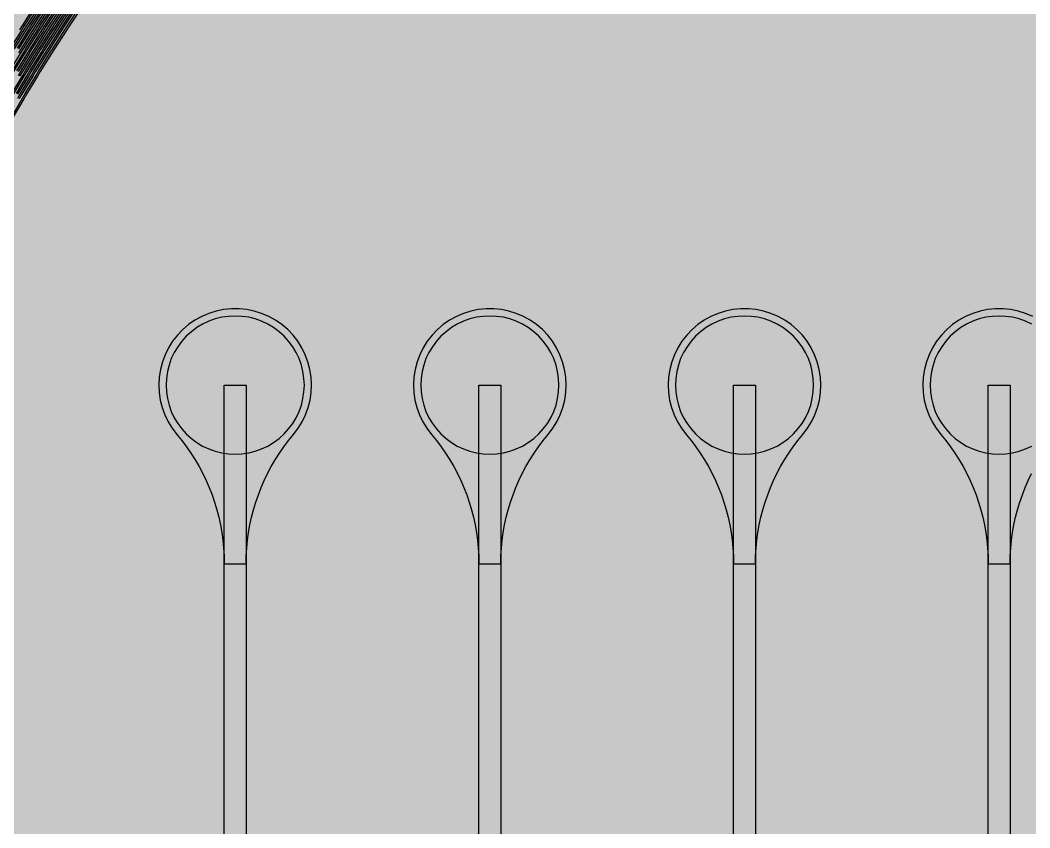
# Model space of a CAD drawing. Header units: metres. Extents: x -7220 to 10980, y -29667 to 1833.
# Drawn here: x 3447 to 4835, y -17651 to -16541 of the extents above; entities that cross this region are included whole.
import ezdxf

# ---------------------------------------------------------------- set-up
doc = ezdxf.new("R2010")
doc.units = ezdxf.units.M
for name, color, linetype in [('Metal1', 4, 'CONTINUOUS'), ('Polyimide', 7, 'CONTINUOUS'), ('Polyimide_Negative', 5, 'CONTINUOUS')]:
    doc.layers.add(name, color=color, linetype=linetype)

msp = doc.modelspace()

# ---------------------------------------------------------------- hatches: boundary and pattern name
at = {"layer": 'Polyimide'}
msp.add_hatch(color=7, dxfattribs=at).paths.add_polyline_path([(4099.4, -13861.6), (4142.6, -14152.8), (4214.2, -14438.4), (4313.4, -14715.5), (4439.2, -14981.7), (4590.6, -15234.2), (4766, -15470.7), (4963.7, -15688.8), (5181.8, -15886.5), (5418.3, -16061.9), (5670.8, -16213.3), (5936.9, -16339.1), (6214.1, -16438.3), (6499.7, -16509.9), (6790.9, -16553.1), (7085, -16567.5), (9980.4, -16567.5), (10058.8, -16571.4), (10136.4, -16582.9), (10212.6, -16601.9), (10286.5, -16628.4), (10357.5, -16662), (10424.8, -16702.3), (10487.9, -16749.1), (10546.1, -16801.8), (10598.8, -16860), (10645.6, -16923), (10685.9, -16990.4), (10719.5, -17061.4), (10745.9, -17135.3), (10765, -17211.4), (10776.5, -17289.1), (10780.4, -17367.5), (10780.4, -21957.3), (10741.6, -22012.9), (10706, -22070.6), (10673.6, -22130.1), (10644.5, -22191.4), (10618.9, -22254.2), (10596.8, -22318.2), (10578.3, -22383.5), (10563.4, -22449.6), (10552.2, -22516.5), (10544.7, -22583.8), (10541, -22651.5), (10541, -22719.3), (10544.7, -22787), (10552.2, -22854.4), (10563.4, -22921.2), (10578.3, -22987.4), (10596.8, -23052.6), (10618.9, -23116.7), (10644.5, -23179.5), (10673.6, -23240.7), (10706, -23300.3), (10741.6, -23357.9), (10780.4, -23413.5), (10780.4, -28667.5), (10776.5, -28745.9), (10765, -28823.6), (10745.9, -28899.7), (10719.5, -28973.6), (10685.9, -29044.6), (10645.6, -29112), (10598.8, -29175), (10546.1, -29233.2), (10487.9, -29285.9), (10424.8, -29332.7), (10357.5, -29373), (10286.5, -29406.6), (10212.6, -29433.1), (10136.4, -29452.1), (10058.8, -29463.6), (9980.4, -29467.5), (-6219.6, -29467.5), (-6298, -29463.6), (-6375.7, -29452.1), (-6451.9, -29433.1), (-6525.8, -29406.6), (-6596.7, -29373), (-6664.1, -29332.7), (-6727.1, -29285.9), (-6785.3, -29233.2), (-6838, -29175), (-6884.8, -29112), (-6925.2, -29044.6), (-6958.7, -28973.6), (-6985.2, -28899.7), (-7004.3, -28823.6), (-7015.8, -28745.9), (-7019.6, -28667.5), (-7019.6, -23426.3), (-6979.4, -23370.1), (-6942.3, -23311.6), (-6908.7, -23251.2), (-6878.5, -23189), (-6851.8, -23125.1), (-6828.8, -23059.9), (-6809.5, -22993.4), (-6794, -22926), (-6782.4, -22857.8), (-6774.6, -22789.1), (-6770.7, -22720), (-6770.7, -22650.8), (-6774.6, -22581.8), (-6782.4, -22513), (-6794, -22444.8), (-6809.5, -22377.4), (-6828.8, -22311), (-6851.8, -22245.7), (-6878.5, -22181.9), (-6908.7, -22119.7), (-6942.3, -22059.2), (-6979.4, -22000.8), (-7019.6, -21944.5), (-7019.6, -17367.5), (-7015.8, -17289.1), (-7004.3, -17211.4), (-6985.2, -17135.3), (-6958.7, -17061.4), (-6925.2, -16990.4), (-6884.8, -16923), (-6838, -16860), (-6785.3, -16801.8), (-6727.1, -16749.1), (-6664.1, -16702.3), (-6596.7, -16662), (-6525.8, -16628.4), (-6451.9, -16601.9), (-6375.7, -16582.9), (-6298, -16571.4), (-6219.6, -16567.5), (-3314, -16567.5), (-3019.9, -16553.1), (-2728.7, -16509.9), (-2443.1, -16438.3), (-2165.9, -16339.1), (-1899.8, -16213.3), (-1647.3, -16061.9), (-1410.8, -15886.5), (-1192.7, -15688.8), (-995, -15470.7), (-819.6, -15234.2), (-668.2, -14981.7), (-542.4, -14715.5), (-443.2, -14438.4), (-371.6, -14152.8), (-328.4, -13861.6), (-314, -13567.5), (-314, -13373.5), (-317.5, -13328.1), (-327.7, -13283.8), (-344.6, -13241.5), (-367.6, -13202.3), (-396.4, -13167), (-430.1, -13136.5), (-468, -13111.4), (-509.3, -13092.3), (-509.3, -13092.3), (-578.2, -13061.3), (-642.2, -13021.2), (-700.3, -12973), (-751.3, -12917.3), (-794.4, -12855.3), (-828.7, -12788.1), (-853.7, -12716.8), (-868.9, -12642.8), (-874, -12567.5), (-868.9, -12492.2), (-853.7, -12418.2), (-828.7, -12346.9), (-794.4, -12279.7), (-751.3, -12217.7), (-700.3, -12162), (-642.2, -12113.8), (-578.2, -12073.7), (-509.3, -12042.7), (-509.3, -12042.7), (-468, -12023.6), (-430.1, -11998.5), (-396.4, -11968), (-367.6, -11932.7), (-344.6, -11893.5), (-327.7, -11851.2), (-317.5, -11806.9), (-314, -11761.5), (-314, -11074.3), (-317.5, -11028.9), (-327.7, -10984.6), (-344.6, -10942.4), (-367.6, -10903.1), (-396.4, -10867.8), (-430.1, -10837.3), (-468, -10812.2), (-509.3, -10793.2), (-509.3, -10793.2), (-578.2, -10762.1), (-642.2, -10722.1), (-700.3, -10673.8), (-751.3, -10618.1), (-794.4, -10556.1), (-828.7, -10488.9), (-853.7, -10417.6), (-868.9, -10343.7), (-874, -10268.3), (-868.9, -10193), (-853.7, -10119), (-828.7, -10047.8), (-794.4, -9980.5), (-751.3, -9918.5), (-700.3, -9862.9), (-642.2, -9814.6), (-578.2, -9774.6), (-509.3, -9743.5), (-509.3, -9743.5), (-468, -9724.5), (-430.1, -9699.4), (-396.4, -9668.8), (-367.6, -9633.5), (-344.6, -9594.3), (-327.7, -9552), (-317.5, -9507.7), (-314, -9462.4), (-314, -8775.1), (-317.5, -8729.8), (-327.7, -8685.5), (-344.6, -8643.2), (-367.6, -8604), (-396.4, -8568.7), (-430.1, -8538.1), (-468, -8513), (-509.3, -8494), (-509.3, -8494), (-578.2, -8462.9), (-642.2, -8422.9), (-700.3, -8374.6), (-751.3, -8319), (-794.4, -8257), (-828.7, -8189.7), (-853.7, -8118.5), (-868.9, -8044.5), (-874, -7969.2), (-868.9, -7893.8), (-853.7, -7819.9), (-828.7, -7748.6), (-794.4, -7681.4), (-751.3, -7619.4), (-700.3, -7563.7), (-642.2, -7515.4), (-578.2, -7475.4), (-509.3, -7444.3), (-509.3, -7444.3), (-468, -7425.3), (-430.1, -7400.2), (-396.4, -7369.7), (-367.6, -7334.4), (-344.6, -7295.1), (-327.7, -7252.9), (-317.5, -7208.6), (-314, -7163.2), (-314, -6476), (-317.5, -6430.6), (-327.7, -6386.3), (-344.6, -6344), (-367.6, -6304.8), (-396.4, -6269.5), (-430.1, -6239), (-468, -6213.9), (-509.3, -6194.8), (-509.3, -6194.8), (-578.2, -6163.8), (-642.2, -6123.7), (-700.3, -6075.5), (-751.3, -6019.8), (-794.4, -5957.8), (-828.7, -5890.6), (-853.7, -5819.3), (-868.9, -5745.3), (-874, -5670), (-868.9, -5594.7), (-853.7, -5520.7), (-828.7, -5449.4), (-794.4, -5382.2), (-751.3, -5320.2), (-700.3, -5264.5), (-642.2, -5216.3), (-578.2, -5176.2), (-509.3, -5145.2), (-509.3, -5145.2), (-468, -5126.1), (-430.1, -5101), (-396.4, -5070.5), (-367.6, -5035.2), (-344.6, -4996), (-327.7, -4953.7), (-317.5, -4909.4), (-314, -4864), (-314, 380), (-314, 1532.5), (-269, 1532.5), (-268.8, 1525.6), (-268.1, 1518.8), (-267, 1512), (-265.4, 1505.3), (-263.4, 1498.7), (-261, 1492.3), (-258.2, 1486.1), (-254.9, 1480), (-251.3, 1474.2), (-247.3, 1468.6), (-242.9, 1463.3), (-238.2, 1458.3), (-233.2, 1453.6), (-227.9, 1449.2), (-222.3, 1445.2), (-216.5, 1441.6), (-210.4, 1438.3), (-204.2, 1435.5), (-197.8, 1433.1), (-191.2, 1431.1), (-184.5, 1429.5), (-177.7, 1428.4), (-170.9, 1427.7), (-164, 1427.5), (-157.1, 1427.7), (-150.3, 1428.4), (-143.5, 1429.5), (-136.8, 1431.1), (-130.2, 1433.1), (-123.8, 1435.5), (-117.6, 1438.3), (-111.5, 1441.6), (-105.7, 1445.2), (-100.1, 1449.2), (-94.8, 1453.6), (-89.8, 1458.3), (-85.1, 1463.3), (-80.7, 1468.6), (-76.7, 1474.2), (-73.1, 1480), (-69.8, 1486.1), (-67, 1492.3), (-64.6, 1498.7), (-62.6, 1505.3), (-61, 1512), (-59.9, 1518.8), (-59.2, 1525.6), (-59, 1532.5), (1786, 1532.5), (3835, 1532.5), (3835.2, 1539), (3835.9, 1545.6), (3836.9, 1552), (3838.4, 1558.4), (3840.3, 1564.6), (3842.6, 1570.8), (3845.3, 1576.7), (3848.4, 1582.5), (3851.9, 1588.1), (3855.7, 1593.4), (3859.8, 1598.4), (3864.3, 1603.2), (3869.1, 1607.7), (3874.1, 1611.8), (3879.4, 1615.6), (3885, 1619.1), (3890.8, 1622.2), (3896.7, 1624.9), (3902.9, 1627.2), (3909.1, 1629.1), (3915.5, 1630.6), (3921.9, 1631.6), (3928.5, 1632.3), (3935, 1632.5), (3941.5, 1632.3), (3948.1, 1631.6), (3954.5, 1630.6), (3960.9, 1629.1), (3967.1, 1627.2), (3973.3, 1624.9), (3979.2, 1622.2), (3985, 1619.1), (3990.6, 1615.6), (3995.9, 1611.8), (4000.9, 1607.7), (4005.7, 1603.2), (4010.2, 1598.4), (4014.3, 1593.4), (4018.1, 1588.1), (4021.6, 1582.5), (4024.7, 1576.7), (4027.4, 1570.8), (4029.7, 1564.6), (4031.6, 1558.4), (4033.1, 1552), (4034.1, 1545.6), (4034.8, 1539), (4035, 1532.5), (4085, 1532.5), (4085, 380), (4085, 330), (4085, -4864), (4088.5, -4909.4), (4098.7, -4953.7), (4115.6, -4996), (4138.6, -5035.2), (4167.4, -5070.5), (4201.1, -5101), (4239, -5126.1), (4280.3, -5145.2), (4280.3, -5145.2), (4349.2, -5176.2), (4413.2, -5216.3), (4471.3, -5264.5), (4522.3, -5320.2), (4565.4, -5382.2), (4599.7, -5449.4), (4624.7, -5520.7), (4639.9, -5594.7), (4645, -5670), (4639.9, -5745.3), (4624.7, -5819.3), (4599.7, -5890.6), (4565.4, -5957.8), (4522.3, -6019.8), (4471.3, -6075.5), (4413.2, -6123.7), (4349.2, -6163.8), (4280.3, -6194.8), (4239, -6213.9), (4201.1, -6239), (4167.4, -6269.5), (4138.6, -6304.8), (4115.6, -6344), (4098.7, -6386.3), (4088.5, -6430.6), (4085, -6476), (4085, -13567.5), (4099.4, -13861.6)])

# ---------------------------------------------------------------- linework, layer by layer
at = {"layer": 'Metal1'}
for points in [[(3487.1, -16523.9), (3471, -16548.8), (3466.9, -16555.2), (3451.3, -16580), (3447.4, -16586.4), (3432.3, -16611.3)], [(3468.5, -16523.9), (3452.5, -16548.8), (3448.5, -16555.2), (3433, -16580)], [(3436.1, -16641.5), (3450.9, -16616.6), (3454.7, -16610.2), (3470, -16585.4), (3474, -16579), (3489.9, -16554.1), (3494, -16547.7), (3510.3, -16522.8)], [(3436.2, -16672.7), (3450.6, -16647.8), (3454.4, -16641.5), (3469.3, -16616.6), (3473.2, -16610.2), (3488.7, -16585.3), (3492.7, -16579), (3508.7, -16554.1), (3512.9, -16547.7), (3529.5, -16522.8)], [(3436.6, -16610.2), (3451.8, -16585.4), (3455.7, -16579), (3471.4, -16554.1), (3475.5, -16547.7), (3491.7, -16522.9)], [(3437.4, -16579), (3452.9, -16554.1), (3457, -16547.7), (3473, -16522.9)], [(3512, -16524), (3495.7, -16548.8), (3491.5, -16555.2), (3475.7, -16580), (3471.7, -16586.4), (3456.4, -16611.3), (3452.6, -16617.6), (3437.8, -16642.5)], [(3531.1, -16524), (3514.6, -16548.8), (3510.4, -16555.2), (3494.4, -16580), (3490.4, -16586.4), (3474.9, -16611.3), (3471.1, -16617.6), (3456.1, -16642.5), (3452.4, -16648.9), (3437.9, -16673.7)], [(3493.3, -16523.9), (3477.2, -16548.8), (3473.1, -16555.2), (3457.4, -16580), (3453.5, -16586.4), (3438.3, -16611.3)], [(3474.7, -16523.9), (3458.7, -16548.8), (3454.6, -16555.2), (3439.1, -16580)], [(3442.1, -16641.5), (3456.9, -16616.6), (3460.8, -16610.2), (3476.1, -16585.4), (3480.1, -16579), (3496, -16554.1), (3500.1, -16547.7), (3516.6, -16522.8)], [(3442.7, -16610.2), (3457.9, -16585.4), (3461.8, -16579), (3477.5, -16554.1), (3481.6, -16547.7), (3497.9, -16522.9)], [(3443.5, -16579), (3459.1, -16554.1), (3463.1, -16547.7), (3479.2, -16522.9)], [(3518.2, -16524), (3501.8, -16548.8), (3497.7, -16555.2), (3481.8, -16580), (3477.8, -16586.4), (3462.5, -16611.3), (3458.6, -16617.6), (3443.8, -16642.5)], [(3444.3, -16647.8), (3448, -16641.5), (3462.9, -16616.6), (3466.8, -16610.2), (3482.2, -16585.4), (3486.2, -16579), (3502.2, -16554.1), (3506.3, -16547.7), (3522.8, -16522.8)], [(3499.6, -16523.9), (3483.3, -16548.8), (3479.2, -16555.2), (3463.5, -16580), (3459.6, -16586.4), (3444.4, -16611.3)], [(3444.9, -16616.6), (3448.7, -16610.2), (3464, -16585.4), (3467.9, -16579), (3483.7, -16554.1), (3487.8, -16547.7), (3504.1, -16522.9)], [(3480.9, -16523.9), (3464.8, -16548.8), (3460.8, -16555.2), (3445.2, -16580)], [(3445.7, -16585.4), (3449.6, -16579), (3465.2, -16554.1), (3469.3, -16547.7), (3485.5, -16522.9)], [(3524.4, -16524), (3508, -16548.8), (3503.8, -16555.2), (3487.9, -16580), (3483.9, -16586.4), (3468.5, -16611.3), (3464.6, -16617.6), (3449.8, -16642.5), (3446, -16648.9)], [(3505.8, -16524), (3489.5, -16548.8), (3485.4, -16555.2), (3469.6, -16580), (3465.7, -16586.4), (3450.4, -16611.3), (3446.6, -16617.6)], [(3446.8, -16554.1), (3450.8, -16547.7), (3466.8, -16522.9)], [(4839, -16948.2), (4829.2, -16944), (4819.1, -16940.8), (4808.7, -16938.7), (4798.2, -16937.6), (4787.6, -16937.6), (4777, -16938.7), (4766.6, -16940.8), (4756.5, -16944), (4746.8, -16948.2), (4737.5, -16953.3), (4728.8, -16959.3), (4720.7, -16966.2), (4713.4, -16973.9), (4706.9, -16982.3), (4701.2, -16991.3), (4696.5, -17000.8), (4692.8, -17010.7), (4690.1, -17020.9), (4688.5, -17031.4), (4687.9, -17042), (4688.4, -17052.6), (4689.9, -17063.1), (4692.5, -17073.4), (4696.1, -17083.3), (4700.8, -17092.9), (4706.3, -17101.9), (4712.7, -17110.4), (4719.5, -17118.7), (4726, -17127.3), (4732.1, -17136.1), (4737.8, -17145.1), (4743.2, -17154.4), (4748.3, -17163.9), (4752.9, -17173.6), (4757.2, -17183.4), (4761.1, -17193.4), (4764.6, -17203.6), (4767.7, -17213.9), (4770.4, -17224.2), (4772.7, -17234.7), (4774.5, -17245.3), (4776, -17255.9), (4777, -17266.6), (4777.7, -17277.3), (4777.9, -17288.1), (4807.9, -17288.1), (4807.9, -17288.1), (4808.1, -17277.3), (4808.7, -17266.6), (4809.8, -17255.9), (4811.2, -17245.3), (4813.1, -17234.7), (4815.4, -17224.2), (4818.1, -17213.9), (4821.2, -17203.6), (4824.7, -17193.4), (4828.6, -17183.4), (4832.8, -17173.6), (4837.5, -17163.9)], [(9341.9, -19226.6), (9341.9, -18067.4), (9312.5, -18038), (3772.5, -18038), (3738.9, -18008.6), (3727.9, -17848), (3727.9, -17042.5), (3757.9, -17042.5), (3757.9, -17848), (3746.8, -18005.4), (3773.3, -18036), (9313.3, -18036), (9343.9, -18066.6), (9343.9, -19227.4)], [(9351.9, -19236.6), (9351.9, -18057.4), (9322.5, -18028), (4122.5, -18028), (4088.9, -17998.6), (4077.9, -17840), (4077.9, -17042.5), (4107.9, -17042.5), (4107.9, -17840), (4096.9, -17995.4), (4123.3, -18026), (9323.3, -18026), (9353.9, -18056.6), (9353.9, -19237.4)], [(9361.9, -19246.6), (9361.9, -18047.4), (9332.5, -18018), (4472.5, -18018), (4438.9, -17988.7), (4427.9, -17832), (4427.9, -17042.5), (4457.9, -17042.5), (4457.9, -17832), (4446.9, -17985.3), (4473.3, -18016), (9333.3, -18016), (9363.9, -18046.6), (9363.9, -19247.4)], [(9371.9, -19256.6), (9371.9, -18037.4), (9342.5, -18008), (4822.5, -18008), (4788.8, -17978.7), (4777.9, -17824), (4777.9, -17042.5), (4807.9, -17042.5), (4807.9, -17824), (4796.9, -17975.3), (4823.3, -18006), (9343.3, -18006), (9373.9, -18036.6), (9373.9, -19257.4)]]:
    msp.add_lwpolyline(points, dxfattribs=at)
for points in [[(3757.9, -17288.1), (3758.1, -17277.3), (3758.7, -17266.6), (3759.8, -17255.9), (3761.2, -17245.3), (3763.1, -17234.7), (3765.4, -17224.2), (3768.1, -17213.9), (3771.2, -17203.6), (3774.7, -17193.4), (3778.6, -17183.4), (3782.8, -17173.6), (3787.5, -17163.9), (3792.5, -17154.4), (3797.9, -17145.1), (3803.7, -17136.1), (3809.8, -17127.3), (3816.2, -17118.7), (3823, -17110.4), (3829.4, -17101.9), (3835, -17092.9), (3839.6, -17083.3), (3843.2, -17073.4), (3845.8, -17063.1), (3847.4, -17052.6), (3847.9, -17042), (3847.3, -17031.4), (3845.6, -17020.9), (3842.9, -17010.7), (3839.2, -17000.8), (3834.5, -16991.3), (3828.9, -16982.3), (3822.4, -16973.9), (3815, -16966.2), (3807, -16959.3), (3798.3, -16953.3), (3789, -16948.2), (3779.2, -16944), (3769.1, -16940.8), (3758.7, -16938.7), (3748.2, -16937.6), (3737.6, -16937.6), (3727, -16938.7), (3716.6, -16940.8), (3706.5, -16944), (3696.8, -16948.2), (3687.5, -16953.3), (3678.8, -16959.3), (3670.7, -16966.2), (3663.4, -16973.9), (3656.9, -16982.3), (3651.2, -16991.3), (3646.5, -17000.8), (3642.8, -17010.7), (3640.1, -17020.9), (3638.5, -17031.4), (3637.9, -17042), (3638.4, -17052.6), (3639.9, -17063.1), (3642.5, -17073.4), (3646.1, -17083.3), (3650.8, -17092.9), (3656.3, -17101.9), (3662.7, -17110.4), (3669.5, -17118.7), (3676, -17127.3), (3682.1, -17136.1), (3687.8, -17145.1), (3693.2, -17154.4), (3698.3, -17163.9), (3702.9, -17173.6), (3707.2, -17183.4), (3711.1, -17193.4), (3714.6, -17203.6), (3717.7, -17213.9), (3720.4, -17224.2), (3722.7, -17234.7), (3724.5, -17245.3), (3726, -17255.9), (3727, -17266.6), (3727.7, -17277.3), (3727.9, -17288.1), (3757.9, -17288.1)], [(4107.9, -17288.1), (4108.1, -17277.3), (4108.7, -17266.6), (4109.8, -17255.9), (4111.2, -17245.3), (4113.1, -17234.7), (4115.4, -17224.2), (4118.1, -17213.9), (4121.2, -17203.6), (4124.7, -17193.4), (4128.6, -17183.4), (4132.8, -17173.6), (4137.5, -17163.9), (4142.5, -17154.4), (4147.9, -17145.1), (4153.7, -17136.1), (4159.8, -17127.3), (4166.2, -17118.7), (4173, -17110.4), (4179.4, -17101.9), (4185, -17092.9), (4189.6, -17083.3), (4193.2, -17073.4), (4195.8, -17063.1), (4197.4, -17052.6), (4197.9, -17042), (4197.3, -17031.4), (4195.6, -17020.9), (4192.9, -17010.7), (4189.2, -17000.8), (4184.5, -16991.3), (4178.9, -16982.3), (4172.4, -16973.9), (4165, -16966.2), (4157, -16959.3), (4148.3, -16953.3), (4139, -16948.2), (4129.2, -16944), (4119.1, -16940.8), (4108.7, -16938.7), (4098.2, -16937.6), (4087.6, -16937.6), (4077, -16938.7), (4066.6, -16940.8), (4056.5, -16944), (4046.8, -16948.2), (4037.5, -16953.3), (4028.8, -16959.3), (4020.7, -16966.2), (4013.4, -16973.9), (4006.9, -16982.3), (4001.2, -16991.3), (3996.5, -17000.8), (3992.8, -17010.7), (3990.1, -17020.9), (3988.5, -17031.4), (3987.9, -17042), (3988.4, -17052.6), (3989.9, -17063.1), (3992.5, -17073.4), (3996.1, -17083.3), (4000.8, -17092.9), (4006.3, -17101.9), (4012.7, -17110.4), (4019.5, -17118.7), (4026, -17127.3), (4032.1, -17136.1), (4037.8, -17145.1), (4043.2, -17154.4), (4048.3, -17163.9), (4052.9, -17173.6), (4057.2, -17183.4), (4061.1, -17193.4), (4064.6, -17203.6), (4067.7, -17213.9), (4070.4, -17224.2), (4072.7, -17234.7), (4074.5, -17245.3), (4076, -17255.9), (4077, -17266.6), (4077.7, -17277.3), (4077.9, -17288.1), (4107.9, -17288.1)], [(4457.9, -17288.1), (4458.1, -17277.3), (4458.7, -17266.6), (4459.8, -17255.9), (4461.2, -17245.3), (4463.1, -17234.7), (4465.4, -17224.2), (4468.1, -17213.9), (4471.2, -17203.6), (4474.7, -17193.4), (4478.6, -17183.4), (4482.8, -17173.6), (4487.5, -17163.9), (4492.5, -17154.4), (4497.9, -17145.1), (4503.7, -17136.1), (4509.8, -17127.3), (4516.2, -17118.7), (4523, -17110.4), (4529.4, -17101.9), (4535, -17092.9), (4539.6, -17083.3), (4543.2, -17073.4), (4545.8, -17063.1), (4547.4, -17052.6), (4547.9, -17042), (4547.3, -17031.4), (4545.6, -17020.9), (4542.9, -17010.7), (4539.2, -17000.8), (4534.5, -16991.3), (4528.9, -16982.3), (4522.4, -16973.9), (4515, -16966.2), (4507, -16959.3), (4498.3, -16953.3), (4489, -16948.2), (4479.2, -16944), (4469.1, -16940.8), (4458.7, -16938.7), (4448.2, -16937.6), (4437.6, -16937.6), (4427, -16938.7), (4416.6, -16940.8), (4406.5, -16944), (4396.8, -16948.2), (4387.5, -16953.3), (4378.8, -16959.3), (4370.7, -16966.2), (4363.4, -16973.9), (4356.9, -16982.3), (4351.2, -16991.3), (4346.5, -17000.8), (4342.8, -17010.7), (4340.1, -17020.9), (4338.5, -17031.4), (4337.9, -17042), (4338.4, -17052.6), (4339.9, -17063.1), (4342.5, -17073.4), (4346.1, -17083.3), (4350.8, -17092.9), (4356.3, -17101.9), (4362.7, -17110.4), (4369.5, -17118.7), (4376, -17127.3), (4382.1, -17136.1), (4387.8, -17145.1), (4393.2, -17154.4), (4398.3, -17163.9), (4402.9, -17173.6), (4407.2, -17183.4), (4411.1, -17193.4), (4414.6, -17203.6), (4417.7, -17213.9), (4420.4, -17224.2), (4422.7, -17234.7), (4424.5, -17245.3), (4426, -17255.9), (4427, -17266.6), (4427.7, -17277.3), (4427.9, -17288.1), (4457.9, -17288.1)]]:
    msp.add_lwpolyline(points, close=True, dxfattribs=at)
at = {"layer": 'Polyimide_Negative'}
for points in [[(3837.9, -17042.5), (3837.4, -17033.2), (3836, -17024), (3833.8, -17014.9), (3830.6, -17006.1), (3826.7, -16997.7), (3821.9, -16989.7), (3816.3, -16982.2), (3810.1, -16975.3), (3803.1, -16969.1), (3795.7, -16963.5), (3787.7, -16958.7), (3779.2, -16954.7), (3770.5, -16951.6), (3761.4, -16949.3), (3752.2, -16948), (3742.9, -16947.5), (3733.6, -16948), (3724.3, -16949.3), (3715.3, -16951.6), (3706.5, -16954.7), (3698.1, -16958.7), (3690.1, -16963.5), (3682.6, -16969.1), (3675.7, -16975.3), (3669.4, -16982.2), (3663.9, -16989.7), (3659.1, -16997.7), (3655.1, -17006.1), (3652, -17014.9), (3649.7, -17024), (3648.3, -17033.2), (3647.9, -17042.5), (3648.3, -17051.8), (3649.7, -17061), (3652, -17070.1), (3655.1, -17078.9), (3659.1, -17087.3), (3663.9, -17095.3), (3669.4, -17102.8), (3675.7, -17109.7), (3682.6, -17115.9), (3690.1, -17121.5), (3698.1, -17126.3), (3706.5, -17130.3), (3715.3, -17133.4), (3724.3, -17135.7), (3733.6, -17137), (3742.9, -17137.5), (3752.2, -17137), (3761.4, -17135.7), (3770.5, -17133.4), (3779.2, -17130.3), (3787.7, -17126.3), (3795.7, -17121.5), (3803.1, -17115.9), (3810.1, -17109.7), (3816.3, -17102.8), (3821.9, -17095.3), (3826.7, -17087.3), (3830.6, -17078.9), (3833.8, -17070.1), (3836, -17061), (3837.4, -17051.8), (3837.9, -17042.5)], [(4187.9, -17042.5), (4187.4, -17033.2), (4186, -17024), (4183.8, -17014.9), (4180.6, -17006.1), (4176.7, -16997.7), (4171.9, -16989.7), (4166.3, -16982.2), (4160.1, -16975.3), (4153.1, -16969.1), (4145.7, -16963.5), (4137.7, -16958.7), (4129.2, -16954.7), (4120.5, -16951.6), (4111.4, -16949.3), (4102.2, -16948), (4092.9, -16947.5), (4083.6, -16948), (4074.3, -16949.3), (4065.3, -16951.6), (4056.5, -16954.7), (4048.1, -16958.7), (4040.1, -16963.5), (4032.6, -16969.1), (4025.7, -16975.3), (4019.4, -16982.2), (4013.9, -16989.7), (4009.1, -16997.7), (4005.1, -17006.1), (4002, -17014.9), (3999.7, -17024), (3998.3, -17033.2), (3997.9, -17042.5), (3998.3, -17051.8), (3999.7, -17061), (4002, -17070.1), (4005.1, -17078.9), (4009.1, -17087.3), (4013.9, -17095.3), (4019.4, -17102.8), (4025.7, -17109.7), (4032.6, -17115.9), (4040.1, -17121.5), (4048.1, -17126.3), (4056.5, -17130.3), (4065.3, -17133.4), (4074.3, -17135.7), (4083.6, -17137), (4092.9, -17137.5), (4102.2, -17137), (4111.4, -17135.7), (4120.5, -17133.4), (4129.2, -17130.3), (4137.7, -17126.3), (4145.7, -17121.5), (4153.1, -17115.9), (4160.1, -17109.7), (4166.3, -17102.8), (4171.9, -17095.3), (4176.7, -17087.3), (4180.6, -17078.9), (4183.8, -17070.1), (4186, -17061), (4187.4, -17051.8), (4187.9, -17042.5)], [(4537.9, -17042.5), (4537.4, -17033.2), (4536, -17024), (4533.8, -17014.9), (4530.6, -17006.1), (4526.7, -16997.7), (4521.9, -16989.7), (4516.3, -16982.2), (4510.1, -16975.3), (4503.1, -16969.1), (4495.7, -16963.5), (4487.7, -16958.7), (4479.2, -16954.7), (4470.5, -16951.6), (4461.4, -16949.3), (4452.2, -16948), (4442.9, -16947.5), (4433.6, -16948), (4424.3, -16949.3), (4415.3, -16951.6), (4406.5, -16954.7), (4398.1, -16958.7), (4390.1, -16963.5), (4382.6, -16969.1), (4375.7, -16975.3), (4369.4, -16982.2), (4363.9, -16989.7), (4359.1, -16997.7), (4355.1, -17006.1), (4352, -17014.9), (4349.7, -17024), (4348.3, -17033.2), (4347.9, -17042.5), (4348.3, -17051.8), (4349.7, -17061), (4352, -17070.1), (4355.1, -17078.9), (4359.1, -17087.3), (4363.9, -17095.3), (4369.4, -17102.8), (4375.7, -17109.7), (4382.6, -17115.9), (4390.1, -17121.5), (4398.1, -17126.3), (4406.5, -17130.3), (4415.3, -17133.4), (4424.3, -17135.7), (4433.6, -17137), (4442.9, -17137.5), (4452.2, -17137), (4461.4, -17135.7), (4470.5, -17133.4), (4479.2, -17130.3), (4487.7, -17126.3), (4495.7, -17121.5), (4503.1, -17115.9), (4510.1, -17109.7), (4516.3, -17102.8), (4521.9, -17095.3), (4526.7, -17087.3), (4530.6, -17078.9), (4533.8, -17070.1), (4536, -17061), (4537.4, -17051.8), (4537.9, -17042.5)]]:
    msp.add_lwpolyline(points, close=True, dxfattribs=at)
msp.add_lwpolyline([(4837.7, -16958.7), (4829.2, -16954.7), (4820.5, -16951.6), (4811.4, -16949.3), (4802.2, -16948), (4792.9, -16947.5), (4783.6, -16948), (4774.3, -16949.3), (4765.3, -16951.6), (4756.5, -16954.7), (4748.1, -16958.7), (4740.1, -16963.5), (4732.6, -16969.1), (4725.7, -16975.3), (4719.4, -16982.2), (4713.9, -16989.7), (4709.1, -16997.7), (4705.1, -17006.1), (4702, -17014.9), (4699.7, -17024), (4698.3, -17033.2), (4697.9, -17042.5), (4698.3, -17051.8), (4699.7, -17061), (4702, -17070.1), (4705.1, -17078.9), (4709.1, -17087.3), (4713.9, -17095.3), (4719.4, -17102.8), (4725.7, -17109.7), (4732.6, -17115.9), (4740.1, -17121.5), (4748.1, -17126.3), (4756.5, -17130.3), (4765.3, -17133.4), (4774.3, -17135.7), (4783.6, -17137), (4792.9, -17137.5), (4802.2, -17137), (4811.4, -17135.7), (4820.5, -17133.4), (4829.2, -17130.3), (4837.7, -17126.3)], dxfattribs=at)

doc.saveas('drawing.dxf')
